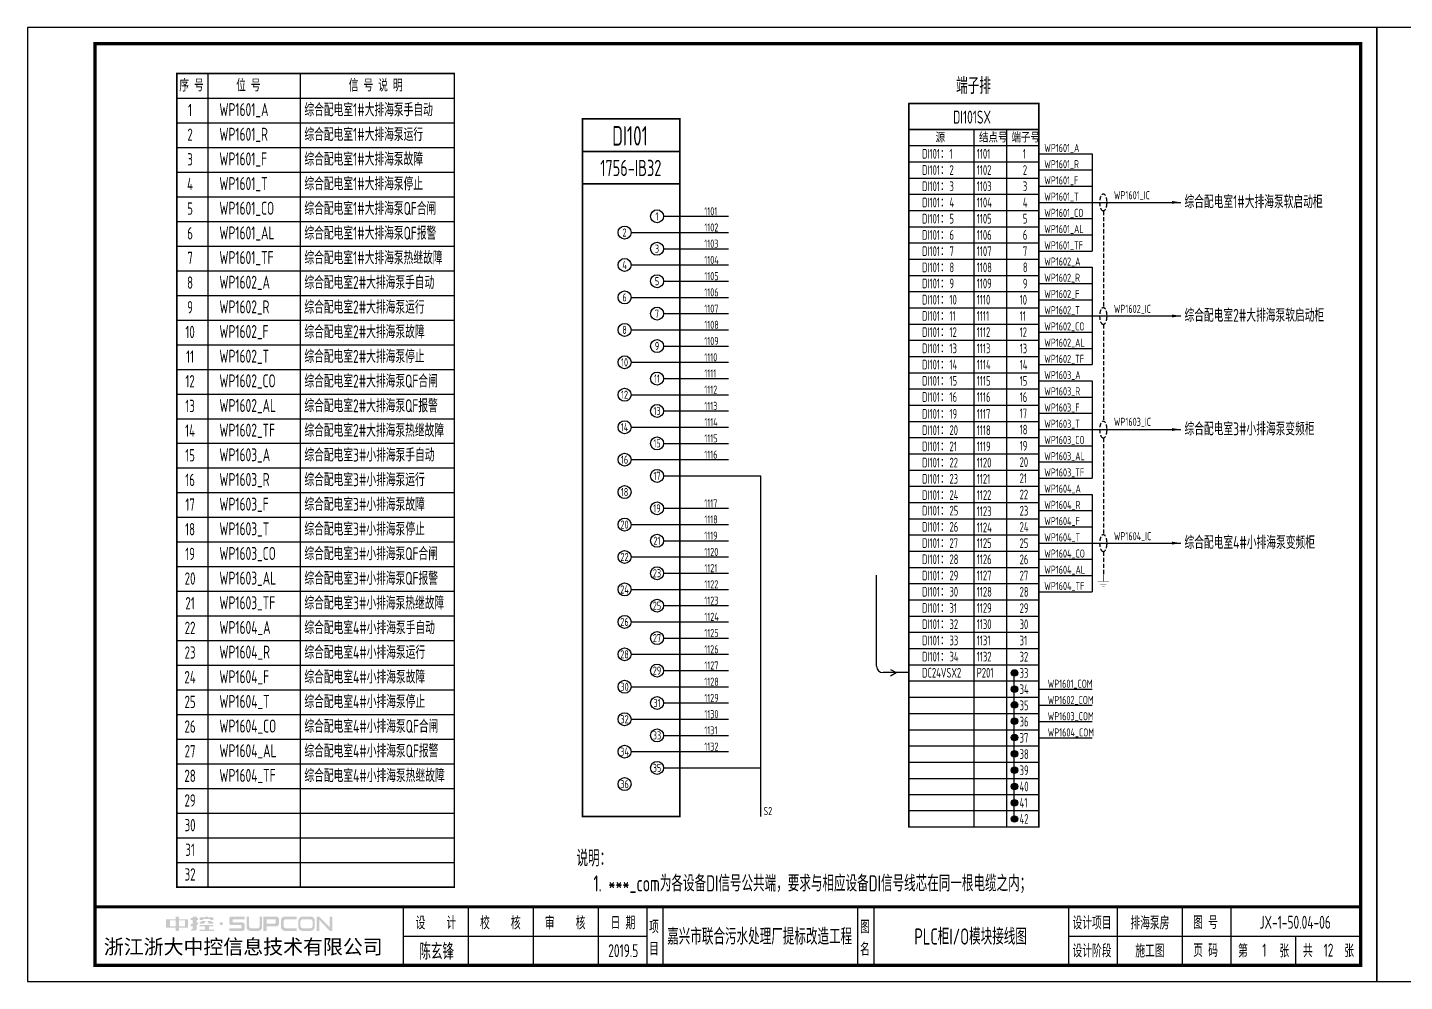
# Model space of a CAD drawing. Header units: millimetres. Extents: x 30557 to 235556, y -116603 to -73383.
# Drawn here: x 171267 to 175511, y -79651 to -76711 of the extents above; entities that cross this region are included whole.
import ezdxf
from ezdxf.enums import TextEntityAlignment as Align

# ---------------------------------------------------------------- set-up
doc = ezdxf.new("R2010")
doc.units = ezdxf.units.MM
doc.linetypes.add('DASHED2', pattern=[0.375, 0.25, -0.125])
doc.layers.add('1', color=3, linetype='Continuous')
doc.layers.add('符号层', color=3, linetype='Continuous')
doc.layers.add('_Drawing', color=7, linetype='Continuous', lineweight=25)
doc.styles.add('supcon', font='sceie.shx', dxfattribs={"width": 0.75, "height": 40, "bigfont": 'sceic.shx'})
doc.styles.add('Title', font='', dxfattribs={"height": 45})
doc.styles.get('Title').set_extended_font_data('SimHei')

# ---------------------------------------------------------------- blocks, each defined once
blk = doc.blocks.new('中控·SUPCON')
at = {"linetype": 'Continuous'}
h = blk.add_hatch(color=2, dxfattribs=at)
h.dxf.hatch_style = 1
h.paths.add_polyline_path([(34, 33), (20, 33), (20, 37), (15, 37), (15, 36), (15, 33), (0, 33), (0, 20), (13, 20), (15, 20), (15, 15), (20, 15), (20, 20), (22, 20), (34, 20)])
h.paths.add_polyline_path([(20, 30), (20, 31), (29, 31), (29, 22), (20, 22)], flags=16)
h.paths.add_polyline_path([(15, 30), (15, 22), (6, 22), (6, 31), (15, 31)], flags=16)
h.paths.add_polyline_path([(47, 32), (49, 32), (49, 35), (47, 35), (47, 37), (41, 37), (41, 35), (38, 35), (38, 32), (41, 32), (41, 25.8), (38, 25), (38, 22), (41, 22.8), (41, 18.3), (39, 17), (39, 15), (47, 16), (47, 24.5), (49, 25), (49, 28), (47, 27.5)])
h.paths.add_polyline_path([(61, 30), (55, 30), (52, 28), (52, 26), (58, 26)])
h.paths.add_polyline_path([(73, 28), (71, 28), (70, 30), (64, 30), (66, 26), (73, 26)])
h.paths.add_polyline_path([(73, 36), (64.6, 36), (64.6, 37), (60.4, 37), (60.4, 36), (52, 36), (52, 32), (56.8, 32), (56.8, 33.1), (68.2, 33.1), (68.2, 32), (73, 32)])
h.paths.add_polyline_path([(66, 22), (73, 22), (73, 24), (52, 24), (52, 22), (60, 22), (60, 17), (52, 17), (52, 15), (74, 15), (74, 17), (66, 17)])
h.paths.add_polyline_path([(82.7, 26.1, 1), (87.6, 26.1, 1)])
h.paths.add_polyline_path([(118, 28), (103.5, 28, -0.414214), (102.5, 29), (102.5, 32, -0.414214), (103.5, 33), (121, 33), (121, 37), (100.5, 37, 0.414214), (97.5, 34), (97.5, 27, 0.414214), (100.5, 24), (115, 24, -0.414214), (116, 23), (116, 20, -0.414214), (115, 19), (97.5, 19), (97.5, 15), (118, 15, 0.414214), (121, 18), (121, 25, 0.414214)])
h.paths.add_polyline_path([(128, 37), (124, 37), (124, 36), (124, 21, 0.414214), (130, 15), (142, 15, 0.414214), (148, 21), (148, 37), (144, 37), (144, 22, -0.414214), (141, 19), (131, 19, -0.414214), (128, 22)])
h.paths.add_polyline_path([(174, 26), (174, 33, 0.414214), (170, 37), (150, 37), (150, 36), (150, 15), (155, 15), (155, 22), (170, 22, 0.414214)])
h.paths.add_polyline_path([(167, 26), (155, 26), (155, 33), (167, 33, -0.414214), (169, 31), (169, 28, -0.414214)], flags=16)
h.paths.add_polyline_path([(201, 19), (185, 19, -0.414214), (181, 23), (181, 29, -0.414214), (185, 33), (201, 33), (201, 37), (183, 37, 0.414214), (177, 31), (177, 21, 0.414214), (183, 15), (201, 15)])
h.paths.add_polyline_path([(229, 21), (229, 31, 0.414214), (223, 37), (210, 37, 0.414214), (204, 31), (204, 21, 0.414214), (210, 15), (223, 15, 0.414214)])
h.paths.add_polyline_path([(207, 23), (207, 29, -0.414214), (211, 33), (222, 33, -0.414214), (226, 29), (226, 23, -0.414214), (222, 19), (211, 19, -0.414214)], flags=16)
h.paths.add_polyline_path([(236, 32.1), (252, 15), (256, 15), (256, 37), (252, 37), (252, 21), (236, 37), (232, 37), (232, 36), (232, 15), (236, 15)])
h = blk.add_hatch(color=2, dxfattribs=at)
h.dxf.hatch_style = 1
h.paths.add_polyline_path([(34, 33), (20, 33), (20, 37), (15, 37), (15, 36), (15, 33), (0, 33), (0, 20), (13, 20), (15, 20), (15, 15), (20, 15), (20, 20), (22, 20), (34, 20)])
h.paths.add_polyline_path([(20, 30), (20, 31), (29, 31), (29, 22), (20, 22)], flags=16)
h.paths.add_polyline_path([(15, 30), (15, 22), (6, 22), (6, 31), (15, 31)], flags=16)
h.paths.add_polyline_path([(47, 32), (49, 32), (49, 35), (47, 35), (47, 37), (41, 37), (41, 35), (38, 35), (38, 32), (41, 32), (41, 25.8), (38, 25), (38, 22), (41, 22.8), (41, 18.3), (39, 17), (39, 15), (47, 16), (47, 24.5), (49, 25), (49, 28), (47, 27.5)])
h.paths.add_polyline_path([(61, 30), (55, 30), (52, 28), (52, 26), (58, 26)])
h.paths.add_polyline_path([(73, 28), (71, 28), (70, 30), (64, 30), (66, 26), (73, 26)])
h.paths.add_polyline_path([(73, 36), (64.6, 36), (64.6, 37), (60.4, 37), (60.4, 36), (52, 36), (52, 32), (56.8, 32), (56.8, 33.1), (68.2, 33.1), (68.2, 32), (73, 32)])
h.paths.add_polyline_path([(66, 22), (73, 22), (73, 24), (52, 24), (52, 22), (60, 22), (60, 17), (52, 17), (52, 15), (74, 15), (74, 17), (66, 17)])
h.paths.add_polyline_path([(82.7, 26.1, 1), (87.6, 26.1, 1)])
h.paths.add_polyline_path([(118, 28), (103.5, 28, -0.414214), (102.5, 29), (102.5, 32, -0.414214), (103.5, 33), (121, 33), (121, 37), (100.5, 37, 0.414214), (97.5, 34), (97.5, 27, 0.414214), (100.5, 24), (115, 24, -0.414214), (116, 23), (116, 20, -0.414214), (115, 19), (97.5, 19), (97.5, 15), (118, 15, 0.414214), (121, 18), (121, 25, 0.414214)])
h.paths.add_polyline_path([(128, 37), (124, 37), (124, 36), (124, 21, 0.414214), (130, 15), (142, 15, 0.414214), (148, 21), (148, 37), (144, 37), (144, 22, -0.414214), (141, 19), (131, 19, -0.414214), (128, 22)])
h.paths.add_polyline_path([(174, 26), (174, 33, 0.414214), (170, 37), (150, 37), (150, 36), (150, 15), (155, 15), (155, 22), (170, 22, 0.414214)])
h.paths.add_polyline_path([(167, 26), (155, 26), (155, 33), (167, 33, -0.414214), (169, 31), (169, 28, -0.414214)], flags=16)
h.paths.add_polyline_path([(201, 19), (185, 19, -0.414214), (181, 23), (181, 29, -0.414214), (185, 33), (201, 33), (201, 37), (183, 37, 0.414214), (177, 31), (177, 21, 0.414214), (183, 15), (201, 15)])
h.paths.add_polyline_path([(229, 21), (229, 31, 0.414214), (223, 37), (210, 37, 0.414214), (204, 31), (204, 21, 0.414214), (210, 15), (223, 15, 0.414214)])
h.paths.add_polyline_path([(207, 23), (207, 29, -0.414214), (211, 33), (222, 33, -0.414214), (226, 29), (226, 23, -0.414214), (222, 19), (211, 19, -0.414214)], flags=16)
h.paths.add_polyline_path([(236, 32.1), (252, 15), (256, 15), (256, 37), (252, 37), (252, 21), (236, 37), (232, 37), (232, 36), (232, 15), (236, 15)])
h = blk.add_hatch(color=2, dxfattribs=at)
h.dxf.hatch_style = 1
h.paths.add_polyline_path([(34, 33), (20, 33), (20, 37), (15, 37), (15, 36), (15, 33), (0, 33), (0, 20), (13, 20), (15, 20), (15, 15), (20, 15), (20, 20), (22, 20), (34, 20)])
h.paths.add_polyline_path([(20, 30), (20, 31), (29, 31), (29, 22), (20, 22)], flags=16)
h.paths.add_polyline_path([(15, 30), (15, 22), (6, 22), (6, 31), (15, 31)], flags=16)
h.paths.add_polyline_path([(47, 32), (49, 32), (49, 35), (47, 35), (47, 37), (41, 37), (41, 35), (38, 35), (38, 32), (41, 32), (41, 25.8), (38, 25), (38, 22), (41, 22.8), (41, 18.3), (39, 17), (39, 15), (47, 16), (47, 24.5), (49, 25), (49, 28), (47, 27.5)])
h.paths.add_polyline_path([(61, 30), (55, 30), (52, 28), (52, 26), (58, 26)])
h.paths.add_polyline_path([(73, 28), (71, 28), (70, 30), (64, 30), (66, 26), (73, 26)])
h.paths.add_polyline_path([(73, 36), (64.6, 36), (64.6, 37), (60.4, 37), (60.4, 36), (52, 36), (52, 32), (56.8, 32), (56.8, 33.1), (68.2, 33.1), (68.2, 32), (73, 32)])
h.paths.add_polyline_path([(66, 22), (73, 22), (73, 24), (52, 24), (52, 22), (60, 22), (60, 17), (52, 17), (52, 15), (74, 15), (74, 17), (66, 17)])
h.paths.add_polyline_path([(82.7, 26.1, 1), (87.6, 26.1, 1)])
h.paths.add_polyline_path([(118, 28), (103.5, 28, -0.414214), (102.5, 29), (102.5, 32, -0.414214), (103.5, 33), (121, 33), (121, 37), (100.5, 37, 0.414214), (97.5, 34), (97.5, 27, 0.414214), (100.5, 24), (115, 24, -0.414214), (116, 23), (116, 20, -0.414214), (115, 19), (97.5, 19), (97.5, 15), (118, 15, 0.414214), (121, 18), (121, 25, 0.414214)])
h.paths.add_polyline_path([(128, 37), (124, 37), (124, 36), (124, 21, 0.414214), (130, 15), (142, 15, 0.414214), (148, 21), (148, 37), (144, 37), (144, 22, -0.414214), (141, 19), (131, 19, -0.414214), (128, 22)])
h.paths.add_polyline_path([(174, 26), (174, 33, 0.414214), (170, 37), (150, 37), (150, 36), (150, 15), (155, 15), (155, 22), (170, 22, 0.414214)])
h.paths.add_polyline_path([(167, 26), (155, 26), (155, 33), (167, 33, -0.414214), (169, 31), (169, 28, -0.414214)], flags=16)
h.paths.add_polyline_path([(201, 19), (185, 19, -0.414214), (181, 23), (181, 29, -0.414214), (185, 33), (201, 33), (201, 37), (183, 37, 0.414214), (177, 31), (177, 21, 0.414214), (183, 15), (201, 15)])
h.paths.add_polyline_path([(229, 21), (229, 31, 0.414214), (223, 37), (210, 37, 0.414214), (204, 31), (204, 21, 0.414214), (210, 15), (223, 15, 0.414214)])
h.paths.add_polyline_path([(207, 23), (207, 29, -0.414214), (211, 33), (222, 33, -0.414214), (226, 29), (226, 23, -0.414214), (222, 19), (211, 19, -0.414214)], flags=16)
h.paths.add_polyline_path([(236, 32.1), (252, 15), (256, 15), (256, 37), (252, 37), (252, 21), (236, 37), (232, 37), (232, 36), (232, 15), (236, 15)])
h = blk.add_hatch(color=2, dxfattribs=at)
h.dxf.hatch_style = 1
h.paths.add_polyline_path([(34, 33), (20, 33), (20, 37), (15, 37), (15, 36), (15, 33), (0, 33), (0, 20), (13, 20), (15, 20), (15, 15), (20, 15), (20, 20), (22, 20), (34, 20)])
h.paths.add_polyline_path([(20, 30), (20, 31), (29, 31), (29, 22), (20, 22)], flags=16)
h.paths.add_polyline_path([(15, 30), (15, 22), (6, 22), (6, 31), (15, 31)], flags=16)
h.paths.add_polyline_path([(47, 32), (49, 32), (49, 35), (47, 35), (47, 37), (41, 37), (41, 35), (38, 35), (38, 32), (41, 32), (41, 25.8), (38, 25), (38, 22), (41, 22.8), (41, 18.3), (39, 17), (39, 15), (47, 16), (47, 24.5), (49, 25), (49, 28), (47, 27.5)])
h.paths.add_polyline_path([(61, 30), (55, 30), (52, 28), (52, 26), (58, 26)])
h.paths.add_polyline_path([(73, 28), (71, 28), (70, 30), (64, 30), (66, 26), (73, 26)])
h.paths.add_polyline_path([(73, 36), (64.6, 36), (64.6, 37), (60.4, 37), (60.4, 36), (52, 36), (52, 32), (56.8, 32), (56.8, 33.1), (68.2, 33.1), (68.2, 32), (73, 32)])
h.paths.add_polyline_path([(66, 22), (73, 22), (73, 24), (52, 24), (52, 22), (60, 22), (60, 17), (52, 17), (52, 15), (74, 15), (74, 17), (66, 17)])
h.paths.add_polyline_path([(82.7, 26.1, 1), (87.6, 26.1, 1)])
h.paths.add_polyline_path([(118, 28), (103.5, 28, -0.414214), (102.5, 29), (102.5, 32, -0.414214), (103.5, 33), (121, 33), (121, 37), (100.5, 37, 0.414214), (97.5, 34), (97.5, 27, 0.414214), (100.5, 24), (115, 24, -0.414214), (116, 23), (116, 20, -0.414214), (115, 19), (97.5, 19), (97.5, 15), (118, 15, 0.414214), (121, 18), (121, 25, 0.414214)])
h.paths.add_polyline_path([(128, 37), (124, 37), (124, 36), (124, 21, 0.414214), (130, 15), (142, 15, 0.414214), (148, 21), (148, 37), (144, 37), (144, 22, -0.414214), (141, 19), (131, 19, -0.414214), (128, 22)])
h.paths.add_polyline_path([(174, 26), (174, 33, 0.414214), (170, 37), (150, 37), (150, 36), (150, 15), (155, 15), (155, 22), (170, 22, 0.414214)])
h.paths.add_polyline_path([(167, 26), (155, 26), (155, 33), (167, 33, -0.414214), (169, 31), (169, 28, -0.414214)], flags=16)
h.paths.add_polyline_path([(201, 19), (185, 19, -0.414214), (181, 23), (181, 29, -0.414214), (185, 33), (201, 33), (201, 37), (183, 37, 0.414214), (177, 31), (177, 21, 0.414214), (183, 15), (201, 15)])
h.paths.add_polyline_path([(229, 21), (229, 31, 0.414214), (223, 37), (210, 37, 0.414214), (204, 31), (204, 21, 0.414214), (210, 15), (223, 15, 0.414214)])
h.paths.add_polyline_path([(207, 23), (207, 29, -0.414214), (211, 33), (222, 33, -0.414214), (226, 29), (226, 23, -0.414214), (222, 19), (211, 19, -0.414214)], flags=16)
h.paths.add_polyline_path([(236, 32.1), (252, 15), (256, 15), (256, 37), (252, 37), (252, 21), (236, 37), (232, 37), (232, 36), (232, 15), (236, 15)])
h = blk.add_hatch(color=2, dxfattribs=at)
h.dxf.hatch_style = 1
h.paths.add_polyline_path([(34, 33), (20, 33), (20, 37), (15, 37), (15, 36), (15, 33), (0, 33), (0, 20), (13, 20), (15, 20), (15, 15), (20, 15), (20, 20), (22, 20), (34, 20)])
h.paths.add_polyline_path([(20, 30), (20, 31), (29, 31), (29, 22), (20, 22)], flags=16)
h.paths.add_polyline_path([(15, 30), (15, 22), (6, 22), (6, 31), (15, 31)], flags=16)
h.paths.add_polyline_path([(47, 32), (49, 32), (49, 35), (47, 35), (47, 37), (41, 37), (41, 35), (38, 35), (38, 32), (41, 32), (41, 25.8), (38, 25), (38, 22), (41, 22.8), (41, 18.3), (39, 17), (39, 15), (47, 16), (47, 24.5), (49, 25), (49, 28), (47, 27.5)])
h.paths.add_polyline_path([(61, 30), (55, 30), (52, 28), (52, 26), (58, 26)])
h.paths.add_polyline_path([(73, 28), (71, 28), (70, 30), (64, 30), (66, 26), (73, 26)])
h.paths.add_polyline_path([(73, 36), (64.6, 36), (64.6, 37), (60.4, 37), (60.4, 36), (52, 36), (52, 32), (56.8, 32), (56.8, 33.1), (68.2, 33.1), (68.2, 32), (73, 32)])
h.paths.add_polyline_path([(66, 22), (73, 22), (73, 24), (52, 24), (52, 22), (60, 22), (60, 17), (52, 17), (52, 15), (74, 15), (74, 17), (66, 17)])
h.paths.add_polyline_path([(82.7, 26.1, 1), (87.6, 26.1, 1)])
h.paths.add_polyline_path([(118, 28), (103.5, 28, -0.414214), (102.5, 29), (102.5, 32, -0.414214), (103.5, 33), (121, 33), (121, 37), (100.5, 37, 0.414214), (97.5, 34), (97.5, 27, 0.414214), (100.5, 24), (115, 24, -0.414214), (116, 23), (116, 20, -0.414214), (115, 19), (97.5, 19), (97.5, 15), (118, 15, 0.414214), (121, 18), (121, 25, 0.414214)])
h.paths.add_polyline_path([(128, 37), (124, 37), (124, 36), (124, 21, 0.414214), (130, 15), (142, 15, 0.414214), (148, 21), (148, 37), (144, 37), (144, 22, -0.414214), (141, 19), (131, 19, -0.414214), (128, 22)])
h.paths.add_polyline_path([(174, 26), (174, 33, 0.414214), (170, 37), (150, 37), (150, 36), (150, 15), (155, 15), (155, 22), (170, 22, 0.414214)])
h.paths.add_polyline_path([(167, 26), (155, 26), (155, 33), (167, 33, -0.414214), (169, 31), (169, 28, -0.414214)], flags=16)
h.paths.add_polyline_path([(201, 19), (185, 19, -0.414214), (181, 23), (181, 29, -0.414214), (185, 33), (201, 33), (201, 37), (183, 37, 0.414214), (177, 31), (177, 21, 0.414214), (183, 15), (201, 15)])
h.paths.add_polyline_path([(229, 21), (229, 31, 0.414214), (223, 37), (210, 37, 0.414214), (204, 31), (204, 21, 0.414214), (210, 15), (223, 15, 0.414214)])
h.paths.add_polyline_path([(207, 23), (207, 29, -0.414214), (211, 33), (222, 33, -0.414214), (226, 29), (226, 23, -0.414214), (222, 19), (211, 19, -0.414214)], flags=16)
h.paths.add_polyline_path([(236, 32.1), (252, 15), (256, 15), (256, 37), (252, 37), (252, 21), (236, 37), (232, 37), (232, 36), (232, 15), (236, 15)])
h = blk.add_hatch(color=2, dxfattribs=at)
h.dxf.hatch_style = 1
h.paths.add_polyline_path([(34, 33), (20, 33), (20, 37), (15, 37), (15, 36), (15, 33), (0, 33), (0, 20), (13, 20), (15, 20), (15, 15), (20, 15), (20, 20), (22, 20), (34, 20)])
h.paths.add_polyline_path([(20, 30), (20, 31), (29, 31), (29, 22), (20, 22)], flags=16)
h.paths.add_polyline_path([(15, 30), (15, 22), (6, 22), (6, 31), (15, 31)], flags=16)
h.paths.add_polyline_path([(47, 32), (49, 32), (49, 35), (47, 35), (47, 37), (41, 37), (41, 35), (38, 35), (38, 32), (41, 32), (41, 25.8), (38, 25), (38, 22), (41, 22.8), (41, 18.3), (39, 17), (39, 15), (47, 16), (47, 24.5), (49, 25), (49, 28), (47, 27.5)])
h.paths.add_polyline_path([(61, 30), (55, 30), (52, 28), (52, 26), (58, 26)])
h.paths.add_polyline_path([(73, 28), (71, 28), (70, 30), (64, 30), (66, 26), (73, 26)])
h.paths.add_polyline_path([(73, 36), (64.6, 36), (64.6, 37), (60.4, 37), (60.4, 36), (52, 36), (52, 32), (56.8, 32), (56.8, 33.1), (68.2, 33.1), (68.2, 32), (73, 32)])
h.paths.add_polyline_path([(66, 22), (73, 22), (73, 24), (52, 24), (52, 22), (60, 22), (60, 17), (52, 17), (52, 15), (74, 15), (74, 17), (66, 17)])
h.paths.add_polyline_path([(82.7, 26.1, 1), (87.6, 26.1, 1)])
h.paths.add_polyline_path([(118, 28), (103.5, 28, -0.414214), (102.5, 29), (102.5, 32, -0.414214), (103.5, 33), (121, 33), (121, 37), (100.5, 37, 0.414214), (97.5, 34), (97.5, 27, 0.414214), (100.5, 24), (115, 24, -0.414214), (116, 23), (116, 20, -0.414214), (115, 19), (97.5, 19), (97.5, 15), (118, 15, 0.414214), (121, 18), (121, 25, 0.414214)])
h.paths.add_polyline_path([(128, 37), (124, 37), (124, 36), (124, 21, 0.414214), (130, 15), (142, 15, 0.414214), (148, 21), (148, 37), (144, 37), (144, 22, -0.414214), (141, 19), (131, 19, -0.414214), (128, 22)])
h.paths.add_polyline_path([(174, 26), (174, 33, 0.414214), (170, 37), (150, 37), (150, 36), (150, 15), (155, 15), (155, 22), (170, 22, 0.414214)])
h.paths.add_polyline_path([(167, 26), (155, 26), (155, 33), (167, 33, -0.414214), (169, 31), (169, 28, -0.414214)], flags=16)
h.paths.add_polyline_path([(201, 19), (185, 19, -0.414214), (181, 23), (181, 29, -0.414214), (185, 33), (201, 33), (201, 37), (183, 37, 0.414214), (177, 31), (177, 21, 0.414214), (183, 15), (201, 15)])
h.paths.add_polyline_path([(229, 21), (229, 31, 0.414214), (223, 37), (210, 37, 0.414214), (204, 31), (204, 21, 0.414214), (210, 15), (223, 15, 0.414214)])
h.paths.add_polyline_path([(207, 23), (207, 29, -0.414214), (211, 33), (222, 33, -0.414214), (226, 29), (226, 23, -0.414214), (222, 19), (211, 19, -0.414214)], flags=16)
h.paths.add_polyline_path([(236, 32.1), (252, 15), (256, 15), (256, 37), (252, 37), (252, 21), (236, 37), (232, 37), (232, 36), (232, 15), (236, 15)])
blk = doc.blocks.new('supcon图框')
at = {"linetype": 'Continuous'}
for p, q in [((6145.7, 4361.7), (1987.7, 4361.7)), ((1987.7, 4361.7), (1987.7, 1421.7)), ((6145.7, 1421.7), (6145.7, 4361.7)), ((1987.7, 1421.7), (6145.7, 1421.7))]:
    blk.add_line(p, q, dxfattribs=at)
for p, q in [((3145.7, 1651.7), (3145.7, 1471.7)), ((3345.7, 1651.7), (3345.7, 1471.7)), ((3545.7, 1651.7), (3545.7, 1471.7)), ((3745.7, 1651.7), (3745.7, 1471.7)), ((3895.7, 1651.7), (3895.7, 1471.7)), ((3945.7, 1651.7), (3945.7, 1471.7)), ((4545.7, 1651.7), (4545.7, 1471.7)), ((4595.7, 1651.7), (4595.7, 1471.7)), ((5195.7, 1651.7), (5195.7, 1471.7)), ((5345.7, 1651.7), (5345.7, 1471.7)), ((5545.7, 1651.7), (5545.7, 1471.7)), ((5695.7, 1651.7), (5695.7, 1471.7)), ((3145.7, 1561.7), (3895.7, 1561.7)), ((5195.7, 1561.7), (6095.7, 1561.7)), ((5895.7, 1561.7), (5895.7, 1471.7))]:
    blk.add_line(p, q)
at = {"linetype": 'Continuous', "const_width": 10}
blk.add_lwpolyline([(2195.7, 4311.7), (6095.7, 4311.7), (6095.7, 1471.7), (2195.7, 1471.7)], close=True, dxfattribs=at)
blk.add_lwpolyline([(2195.7, 1651.7), (6095.7, 1651.7)], dxfattribs=at)
at = {"linetype": 'Continuous', "xscale": 2, "yscale": 2, "zscale": 2}
blk.add_blockref('中控·SUPCON', (2414.6, 1547.7), dxfattribs=at)
at = {"style": 'supcon', "width": 0.75}
for s, p in [('设    计', (3246.2, 1604.2)), ('校    核', (3444.8, 1604.2)), ('审    核', (3644.5, 1604.2)), ('日 期', (3822.5, 1604.2)), ('设计项目', (5268, 1604.2)), ('图 号', (5618, 1604.2)), ('项', (3918.2, 1590.7)), ('图', (4568.2, 1590.7)), ('目', (3918.2, 1522.9)), ('名', (4568.2, 1522.9)), ('设计阶段', (5268, 1518.1)), ('施工图', (5446.5, 1518.1)), ('页 码', (5618, 1518.1)), ('第      张', (5797, 1518.1)), ('共      张', (5997, 1518.1))]:
    blk.add_text(s, height=40, dxfattribs=at).set_placement(p, align=Align.MIDDLE)
at = {"style": 'Title'}
blk.add_text('浙江浙大中控信息技术有限公司', height=45, dxfattribs=at).set_placement((2222.8, 1506.2))
blk = doc.blocks.new('DI端子_42')
at = {"lineweight": -3}
h = blk.add_hatch(color=256, dxfattribs=at)
h.dxf.hatch_style = 1
h.paths.add_polyline_path([(10680.5, 453.6, 1), (10660.5, 453.6, 1)])
h = blk.add_hatch(color=256, dxfattribs=at)
h.dxf.hatch_style = 1
h.paths.add_polyline_path([(10680.5, 403.6, 1), (10660.5, 403.6, 1)])
h = blk.add_hatch(color=256, dxfattribs=at)
h.dxf.hatch_style = 1
h.paths.add_polyline_path([(10680.5, 354.9, 1), (10660.5, 354.9, 1)])
h = blk.add_hatch(color=256, dxfattribs=at)
h.dxf.hatch_style = 1
h.paths.add_polyline_path([(10680.5, 304.9, 1), (10660.5, 304.9, 1)])
h = blk.add_hatch(color=256, dxfattribs=at)
h.dxf.hatch_style = 1
h.paths.add_polyline_path([(10680.5, 254.2, 1), (10660.5, 254.2, 1)])
h = blk.add_hatch(color=256, dxfattribs=at)
h.dxf.hatch_style = 1
h.paths.add_polyline_path([(10680.5, 204.2, 1), (10660.5, 204.2, 1)])
h = blk.add_hatch(color=256, dxfattribs=at)
h.dxf.hatch_style = 1
h.paths.add_polyline_path([(10680.5, 153.8, 1), (10660.5, 153.8, 1)])
h = blk.add_hatch(color=256, dxfattribs=at)
h.dxf.hatch_style = 1
h.paths.add_polyline_path([(10680.5, 103.8, 1), (10660.5, 103.8, 1)])
h = blk.add_hatch(color=256, dxfattribs=at)
h.dxf.hatch_style = 1
h.paths.add_polyline_path([(10680.5, 53.5, 1), (10660.5, 53.5, 1)])
h = blk.add_hatch(color=256, dxfattribs=at)
h.dxf.hatch_style = 1
h.paths.add_polyline_path([(10680.5, 3.5, 1), (10660.5, 3.5, 1)])
for p, q in [((10345.5, 2208.8), (10345.5, 78.8)), ((10745.5, 2208.8), (10345.5, 2208.8)), ((10745.5, 78.8), (10745.5, 2208.8)), ((10545.5, 2128.8), (10545.5, 78.8)), ((10645.5, 2128.8), (10645.5, 78.8)), ((10345.5, 2078.8), (10745.5, 2078.8)), ((10345.5, 2028.8), (10745.5, 2028.8)), ((10345.5, 1978.8), (10745.5, 1978.8)), ((10345.5, 1928.8), (10745.5, 1928.8)), ((10345.5, 1878.8), (10745.5, 1878.8)), ((10345.5, 1828.8), (10745.5, 1828.8)), ((10345.5, 1778.8), (10745.5, 1778.8)), ((10345.5, 1728.8), (10745.5, 1728.8)), ((10345.5, 1678.8), (10745.5, 1678.8)), ((10345.5, 1628.8), (10745.5, 1628.8)), ((10345.5, 1578.8), (10745.5, 1578.8)), ((10345.5, 1528.8), (10745.5, 1528.8)), ((10345.5, 1478.8), (10745.5, 1478.8)), ((10345.5, 1428.8), (10745.5, 1428.8)), ((10345.5, 1378.8), (10745.5, 1378.8)), ((10345.5, 1328.8), (10745.5, 1328.8)), ((10345.5, 1278.8), (10745.5, 1278.8)), ((10345.5, 1228.8), (10745.5, 1228.8)), ((10345.5, 1178.8), (10745.5, 1178.8)), ((10345.5, 1128.8), (10745.5, 1128.8)), ((10345.5, 1078.8), (10745.5, 1078.8)), ((10345.5, 1028.8), (10745.5, 1028.8)), ((10345.5, 978.8), (10745.5, 978.8)), ((10345.5, 928.8), (10745.5, 928.8)), ((10345.5, 878.8), (10745.5, 878.8)), ((10345.5, 828.8), (10745.5, 828.8)), ((10345.5, 778.8), (10745.5, 778.8)), ((10345.5, 728.8), (10745.5, 728.8)), ((10345.5, 678.8), (10745.5, 678.8)), ((10345.5, 628.8), (10745.5, 628.8)), ((10345.5, 578.8), (10745.5, 578.8)), ((10345.5, 528.8), (10745.5, 528.8)), ((10345.5, 478.8), (10745.5, 478.8)), ((10345.5, 428.8), (10745.5, 428.8)), ((10345.5, 378.8), (10745.5, 378.8)), ((10345.5, 328.8), (10745.5, 328.8)), ((10345.5, 278.8), (10745.5, 278.8)), ((10345.5, 228.8), (10745.5, 228.8)), ((10345.5, 178.8), (10745.5, 178.8)), ((10345.5, 128.8), (10745.5, 128.8))]:
    blk.add_line(p, q, dxfattribs=at)
for p, q in [((10345.5, 2208.8), (10745.5, 2208.8)), ((10345.5, -21.2), (10345.5, 2208.8)), ((10745.5, 2208.8), (10745.5, -21.2)), ((10670, 2.9), (10670, 454.3)), ((10345.5, 78.8), (10745.5, 78.8)), ((10345.5, 28.8), (10345.5, 78.8)), ((10545.5, 78.8), (10545.5, -21.2)), ((10645.5, 78.8), (10645.5, -21.2)), ((10745.5, 78.8), (10745.5, 28.8)), ((10745.5, 28.8), (10345.5, 28.8)), ((10345.5, -21.2), (10345.5, 28.8)), ((10745.5, 28.8), (10745.5, -21.2)), ((10745.5, -21.2), (10345.5, -21.2)), ((10745.5, -21.2), (10345.5, -21.2))]:
    blk.add_line(p, q)
at = {"const_width": 5}
blk.add_lwpolyline([(10345.5, 2208.8), (10745.5, 2208.8), (10745.5, -21.2), (10345.5, -21.2), (10345.5, 2208.8)], dxfattribs=at)
at = {"lineweight": -3, "const_width": 5}
blk.add_lwpolyline([(10345.5, 2128.8), (10745.5, 2128.8)], dxfattribs=at)
at = {"lineweight": -3}
for centre in [(10670.5, 453.6), (10670.5, 403.6), (10670.5, 354.9), (10670.5, 304.9), (10670.5, 254.2), (10670.5, 204.2), (10670.5, 153.8), (10670.5, 103.8), (10670.5, 53.5), (10670.5, 3.5)]:
    blk.add_circle(centre, 10, dxfattribs=at)
at = {"color": 7, "style": 'supcon', "width": 0.75}
for s, p in [('结点号', (10561.2, 2088.6)), ('源', (10427.3, 2088.6)), ('端子号', (10661.2, 2088.6)), ('1', (10696.4, 2038.6)), ('2', (10696.4, 1988.6)), ('3', (10696.4, 1938.6)), ('4', (10696.4, 1888.6)), ('5', (10696.4, 1838.6)), ('6', (10696.4, 1788.6)), ('7', (10696.4, 1738.6)), ('8', (10696.4, 1688.6)), ('9', (10696.4, 1638.6)), ('10', (10686.4, 1588.6)), ('11', (10686.4, 1538.6)), ('12', (10686.4, 1488.6)), ('13', (10686.4, 1438.6)), ('14', (10686.4, 1388.6)), ('15', (10686.4, 1338.6)), ('16', (10686.4, 1288.6)), ('17', (10686.4, 1238.6)), ('18', (10686.4, 1188.6)), ('19', (10686.4, 1138.6)), ('20', (10686.4, 1088.6)), ('21', (10686.4, 1038.6)), ('22', (10686.4, 988.6)), ('23', (10686.4, 938.6)), ('24', (10686.4, 888.6)), ('25', (10686.4, 838.6)), ('26', (10686.4, 788.6)), ('27', (10686.4, 738.6)), ('28', (10686.4, 688.6)), ('29', (10686.4, 638.6)), ('30', (10686.4, 588.6)), ('31', (10686.4, 538.6)), ('32', (10686.4, 488.6)), ('33', (10686.4, 438.6)), ('34', (10686.4, 388.6)), ('35', (10686.4, 338.6)), ('36', (10686.4, 288.6)), ('37', (10686.4, 238.6)), ('38', (10686.4, 188.6)), ('39', (10686.4, 138.6)), ('40', (10686.4, 88.6)), ('41', (10686.4, 38.6)), ('42', (10686.4, -11.2))]:
    blk.add_text(s, height=30, dxfattribs=at).set_placement(p)
blk = doc.blocks.new('1756-IB32')
at = {"linetype": 'Continuous'}
for p, q in [((13409.3, 32239.5), (13609.3, 32239.5)), ((13309.3, 32189.5), (13609.3, 32189.5)), ((13409.3, 32139.5), (13609.3, 32139.5)), ((13309.3, 32089.5), (13609.3, 32089.5)), ((13409.3, 32039.5), (13609.3, 32039.5)), ((13309.3, 31989.5), (13609.3, 31989.5)), ((13409.3, 31939.5), (13609.3, 31939.5)), ((13309.3, 31889.5), (13609.3, 31889.5)), ((13409.3, 31839.5), (13609.3, 31839.5)), ((13309.3, 31789.5), (13609.3, 31789.5)), ((13409.3, 31739.5), (13609.3, 31739.5)), ((13309.3, 31689.5), (13609.3, 31689.5)), ((13409.3, 31639.5), (13609.3, 31639.5)), ((13309.3, 31589.5), (13609.3, 31589.5)), ((13409.3, 31539.5), (13609.3, 31539.5)), ((13309.3, 31489.5), (13609.3, 31489.5)), ((13409.3, 31339.5), (13609.3, 31339.5)), ((13309.3, 31289.5), (13609.3, 31289.5)), ((13409.3, 31239.5), (13609.3, 31239.5)), ((13309.3, 31189.5), (13609.3, 31189.5)), ((13409.3, 31139.5), (13609.3, 31139.5)), ((13309.3, 31089.5), (13609.3, 31089.5)), ((13409.3, 31039.5), (13609.3, 31039.5)), ((13309.3, 30989.5), (13609.3, 30989.5)), ((13409.3, 30939.5), (13609.3, 30939.5)), ((13309.3, 30889.5), (13609.3, 30889.5)), ((13409.3, 30839.5), (13609.3, 30839.5)), ((13309.3, 30789.5), (13609.3, 30789.5)), ((13409.3, 30739.5), (13609.3, 30739.5)), ((13309.3, 30689.5), (13609.3, 30689.5)), ((13409.3, 30639.5), (13609.3, 30639.5)), ((13309.3, 30589.5), (13609.3, 30589.5))]:
    blk.add_line(p, q, dxfattribs=at)
at = {"color": 5, "linetype": 'Continuous'}
for p, q in [((13409.3, 31439.5), (13709.3, 31439.5)), ((13709.3, 30389.5), (13709.3, 31439.5)), ((13409.3, 30539.5), (13709.3, 30539.5))]:
    blk.add_line(p, q, dxfattribs=at)
at = {"linetype": 'Continuous', "const_width": 5}
blk.add_lwpolyline([(13159.3, 32539.5), (13459.3, 32539.5), (13459.3, 30389.5), (13159.3, 30389.5)], close=True, dxfattribs=at)
for points in [[(13159.3, 32439.5), (13459.3, 32439.5)], [(13159.3, 32339.5), (13459.3, 32339.5)]]:
    blk.add_lwpolyline(points, dxfattribs=at)
at = {"lineweight": -3}
for centre in [(13389.3, 32239.5), (13289.3, 32189.5), (13389.3, 32139.5), (13289.3, 32089.5), (13389.3, 32039.5), (13289.3, 31989.5), (13389.3, 31939.5), (13289.3, 31889.5), (13389.3, 31839.5), (13289.3, 31789.5), (13389.3, 31739.5), (13289.3, 31689.5), (13389.3, 31639.5), (13289.3, 31589.5), (13389.3, 31539.5), (13289.3, 31489.5), (13389.3, 31439.5), (13289.3, 31389.5), (13389.3, 31339.5), (13289.3, 31289.5), (13389.3, 31239.5), (13289.3, 31189.5), (13389.3, 31139.5), (13289.3, 31089.5), (13389.3, 31039.5), (13289.3, 30989.5), (13389.3, 30939.5), (13289.3, 30889.5), (13389.3, 30839.5), (13289.3, 30789.5), (13389.3, 30739.5), (13289.3, 30689.5), (13389.3, 30639.5), (13289.3, 30589.5), (13389.3, 30539.5), (13289.3, 30489.5)]:
    blk.add_circle(centre, 20, dxfattribs=at)
at = {"color": 7, "style": 'supcon', "width": 0.75}
blk.add_text('1756-IB32', height=50, dxfattribs=at).set_placement((13308.4, 32388.6), align=Align.MIDDLE)
at = {"style": 'supcon', "width": 0.75}
for s, p in [('1', (13389.1, 32239.5)), ('2', (13289.1, 32189.5)), ('3', (13389.1, 32139.5)), ('4', (13289.1, 32089.5)), ('5', (13389.1, 32039.5)), ('6', (13289.1, 31989.5)), ('7', (13389.1, 31939.5)), ('8', (13289.1, 31889.5)), ('9', (13389.1, 31839.5)), ('10', (13289.1, 31789.5)), ('11', (13389.1, 31739.5)), ('12', (13289.1, 31689.5)), ('13', (13389.1, 31639.5)), ('14', (13289.1, 31589.5)), ('15', (13389.1, 31539.5)), ('16', (13289.1, 31489.5)), ('17', (13389.1, 31439.5)), ('18', (13289.1, 31389.5)), ('19', (13389.1, 31339.5)), ('20', (13289.1, 31289.5)), ('21', (13389.1, 31239.5)), ('22', (13289.1, 31189.5)), ('23', (13389.1, 31139.5)), ('24', (13289.1, 31089.5)), ('25', (13389.1, 31039.5)), ('26', (13289.1, 30989.5)), ('27', (13389.1, 30939.5)), ('28', (13289.1, 30889.5)), ('29', (13389.1, 30839.5)), ('30', (13289.1, 30789.5)), ('31', (13389.1, 30739.5)), ('32', (13289.1, 30689.5)), ('33', (13389.1, 30639.5)), ('34', (13289.1, 30589.5)), ('35', (13389.1, 30539.5)), ('36', (13289.1, 30489.5))]:
    blk.add_text(s, height=25, dxfattribs=at).set_placement(p, align=Align.MIDDLE)

msp = doc.modelspace()

# ---------------------------------------------------------------- linework, layer by layer
at = {"lineweight": -3}
for p, q in [((171822.6, -76852.3), (171822.6, -77612.3)), ((172107.6, -76852.3), (172107.6, -77612.3)), ((171727.6, -76928.3), (172582.6, -76928.3)), ((171727.6, -77004.3), (172582.6, -77004.3)), ((171727.6, -77080.3), (172582.6, -77080.3)), ((171727.6, -77156.3), (172582.6, -77156.3)), ((171727.6, -77232.3), (172582.6, -77232.3)), ((171727.6, -77308.3), (172582.6, -77308.3)), ((171727.6, -77384.3), (172582.6, -77384.3)), ((171727.6, -77460.3), (172582.6, -77460.3)), ((171727.6, -77536.3), (172582.6, -77536.3)), ((171727.6, -77612.3), (172582.6, -77612.3)), ((171822.6, -77612.3), (171822.6, -79360.3)), ((172107.6, -77612.3), (172107.6, -79360.3)), ((171727.6, -77688.3), (172582.6, -77688.3)), ((171727.6, -77764.3), (172582.6, -77764.3)), ((171727.6, -77840.3), (172582.6, -77840.3)), ((171727.6, -77916.3), (172582.6, -77916.3)), ((171727.6, -77992.3), (172582.6, -77992.3)), ((171727.6, -78068.3), (172582.6, -78068.3)), ((171727.6, -78144.3), (172582.6, -78144.3)), ((171727.6, -78220.3), (172582.6, -78220.3)), ((171727.6, -78296.3), (172582.6, -78296.3)), ((171727.6, -78372.3), (172582.6, -78372.3)), ((171727.6, -78448.3), (172582.6, -78448.3)), ((171727.6, -78524.3), (172582.6, -78524.3)), ((171727.6, -78600.3), (172582.6, -78600.3)), ((171727.6, -78676.3), (172582.6, -78676.3)), ((171727.6, -78752.3), (172582.6, -78752.3)), ((171727.6, -78828.3), (172582.6, -78828.3)), ((171727.6, -78904.3), (172582.6, -78904.3)), ((171727.6, -78980.3), (172582.6, -78980.3)), ((171727.6, -79056.3), (172582.6, -79056.3)), ((171727.6, -79132.3), (172582.6, -79132.3)), ((171727.6, -79208.3), (172582.6, -79208.3)), ((171727.6, -79284.3), (172582.6, -79284.3)), ((171727.6, -79360.3), (172582.6, -79360.3))]:
    msp.add_line(p, q, dxfattribs=at)
for p, q in [((174383.7, -77099.8), (174547.9, -77099.8)), ((174547.9, -77099.8), (174547.9, -77399.8)), ((174383.7, -77149.8), (174547.9, -77149.8)), ((174383.7, -77199.8), (174547.9, -77199.8)), ((174383.7, -77249.8), (174547.9, -77249.8)), ((174547.9, -77249.8), (174821.5, -77249.8)), ((174383.7, -77299.8), (174547.9, -77299.8)), ((174383.7, -77349.8), (174547.9, -77349.8)), ((174383.7, -77399.8), (174547.9, -77399.8)), ((174383.7, -77449.8), (174547.9, -77449.8)), ((174547.9, -77449.8), (174547.9, -77749.8)), ((174383.7, -77499.8), (174547.9, -77499.8)), ((174383.7, -77549.8), (174547.9, -77549.8)), ((174383.7, -77599.8), (174547.9, -77599.8)), ((174547.9, -77599.8), (174821.5, -77599.8)), ((174383.7, -77649.8), (174547.9, -77649.8)), ((174383.7, -77699.8), (174547.9, -77699.8)), ((174383.7, -77749.8), (174547.9, -77749.8)), ((174383.7, -77799.8), (174547.9, -77799.8)), ((174547.9, -77799.8), (174547.9, -78099.8)), ((174383.7, -77849.8), (174547.9, -77849.8)), ((174383.7, -77899.8), (174547.9, -77899.8)), ((174383.7, -77949.8), (174547.9, -77949.8)), ((174547.9, -77949.8), (174821.5, -77949.8)), ((174383.7, -77999.8), (174547.9, -77999.8)), ((174383.7, -78049.8), (174547.9, -78049.8)), ((174383.7, -78099.8), (174547.9, -78099.8)), ((174383.7, -78149.8), (174547.9, -78149.8)), ((174547.9, -78149.8), (174547.9, -78449.8)), ((174383.7, -78199.8), (174547.9, -78199.8)), ((174383.7, -78249.8), (174547.9, -78249.8)), ((174383.7, -78299.8), (174547.9, -78299.8)), ((174547.9, -78299.8), (174821.5, -78299.8)), ((174383.7, -78349.8), (174547.9, -78349.8)), ((174383.7, -78399.8), (174547.9, -78399.8)), ((174383.7, -78449.8), (174547.9, -78449.8)), ((174383.7, -78749.8), (174547.9, -78749.8)), ((174383.7, -78799.8), (174547.9, -78799.8)), ((174383.7, -78849.8), (174547.9, -78849.8)), ((174383.7, -78899.8), (174547.9, -78899.8))]:
    msp.add_line(p, q)
at = {"color": 0, "linetype": 'DASHED2', "ltscale": 50}
for p, q in [((174582.6, -77276.4), (174582.6, -77573.5)), ((174582.6, -77626.4), (174582.6, -77923.5)), ((174582.6, -77976.4), (174582.6, -78273.5)), ((174582.6, -78326.4), (174582.6, -78396.9))]:
    msp.add_line(p, q, dxfattribs=at)
at = {"color": 37, "linetype": 'Continuous'}
for p, q in [((173883.7, -78679.1), (173883.7, -78399.1)), ((173983.7, -78699.1), (173903.7, -78699.1)), ((173926.4, -78689.1), (173943.7, -78699.1)), ((173926.4, -78709.1), (173943.7, -78699.1))]:
    msp.add_line(p, q, dxfattribs=at)
at = {"lineweight": -3, "const_width": 4.75}
msp.add_lwpolyline([(171727.6, -76852.3), (171727.6, -79360.3), (172582.6, -79360.3), (172582.6, -76852.3)], close=True, dxfattribs=at)
for points in [[(174821.5, -77249.8, 0, 9, 0), (174793.8, -77249.8, 9, 9, 0)], [(174821.5, -77599.8, 0, 9, 0), (174793.8, -77599.8, 9, 9, 0)], [(174821.5, -77949.8, 0, 9, 0), (174793.8, -77949.8, 9, 9, 0)], [(174821.5, -78299.8, 0, 9, 0), (174793.8, -78299.8, 9, 9, 0)]]:
    msp.add_lwpolyline(points, format="xyseb")
at = {"color": 37, "linetype": 'Continuous'}
msp.add_arc((173903.7, -78679.1), 20, 180, 270, dxfattribs=at)
at = {"color": 0, "linetype": 'DASHED2', "ltscale": 50}
for centre in [(174582.6, -77249.9), (174582.6, -77599.9), (174582.6, -77949.9), (174582.6, -78299.9)]:
    msp.add_ellipse(centre, major_axis=(0, -26.4), ratio=0.394838, dxfattribs=at)
at = {"layer": '1', "color": 0, "const_width": 1.62}
for points in [[(174582.6, -78396.9), (174582.6, -78418)], [(174565.6, -78418), (174599.6, -78418)], [(174573.6, -78427.5), (174592.1, -78427.5)], [(174579.3, -78434.5), (174586.4, -78434.5)]]:
    msp.add_lwpolyline(points, dxfattribs=at)

# ---------------------------------------------------------------- block references
for name, p in [('supcon图框', (169279.6, -81072.6)), ('supcon图框', (173437.6, -81072.6)), ('DI端子_42', (163638.2, -79153.6))]:
    msp.add_blockref(name, p)
at = {"color": 1}
msp.add_blockref('1756-IB32', (159818, -109532.1), dxfattribs=at)

# ---------------------------------------------------------------- texts
at = {"style": 'supcon', "width": 0.75}
for s, p in [('序 号', (171772.7, -76908)), ('位 号', (171947.8, -76908)), ('信 号 说 明', (172340.1, -76908)), ('1', (171768.2, -76984)), ('2', (171768.2, -77060)), ('3', (171768.2, -77136)), ('4', (171768.2, -77212)), ('5', (171768.2, -77288)), ('6', (171768.2, -77364)), ('7', (171768.2, -77440)), ('8', (171768.2, -77516)), ('9', (171768.2, -77592)), ('10', (171768.2, -77668)), ('11', (171768.2, -77744)), ('12', (171768.2, -77820)), ('13', (171768.2, -77896)), ('14', (171768.2, -77972)), ('15', (171768.2, -78048)), ('16', (171768.2, -78124)), ('17', (171768.2, -78200)), ('18', (171768.2, -78276)), ('19', (171768.2, -78352)), ('20', (171768.2, -78428)), ('21', (171768.2, -78504)), ('22', (171768.2, -78580)), ('23', (171768.2, -78656)), ('24', (171768.2, -78732)), ('25', (171768.2, -78808)), ('26', (171768.2, -78884)), ('27', (171768.2, -78960)), ('28', (171768.2, -79036)), ('29', (171768.2, -79112)), ('30', (171768.2, -79188)), ('31', (171768.2, -79264)), ('32', (171768.2, -79340))]:
    msp.add_text(s, height=38, dxfattribs=at).set_placement(p, align=Align.CENTER)
at = {"linetype": 'Continuous', "style": 'supcon', "width": 0.75}
for s, height, p in [('WP1601_A', 40, (171858.3, -76983.7)), ('综合配电室1#大排海泵手自动', 40, (172120.5, -76984.5)), ('WP1601_R', 40, (171858.3, -77059.7)), ('综合配电室1#大排海泵运行', 40, (172120.5, -77060.5)), ('WP1601_F', 40, (171858.3, -77135.7)), ('综合配电室1#大排海泵故障', 40, (172120.5, -77136.5)), ('WP1601_A', 25, (174400.6, -77094.5)), ('WP1601_R', 25, (174400.6, -77144.5)), ('WP1601_T', 40, (171858.3, -77211.7)), ('综合配电室1#大排海泵停止', 40, (172120.5, -77212.5)), ('WP1601_F', 25, (174400.6, -77194.5)), ('WP1601_T', 25, (174400.6, -77244.5)), ('WP1601_IC', 25, (174615.2, -77240.1)), ('综合配电室1#大排海泵软启动柜', 40, (174832.7, -77267.8)), ('WP1601_CO', 40, (171858.3, -77287.7)), ('综合配电室1#大排海泵QF合闸', 40, (172120.5, -77288.5)), ('WP1601_CO', 25, (174400.6, -77294.5)), ('WP1601_AL', 40, (171858.3, -77363.7)), ('综合配电室1#大排海泵QF报警', 40, (172120.5, -77364.5)), ('WP1601_AL', 25, (174400.6, -77344.5)), ('综合配电室1#大排海泵热继故障', 40, (172120.5, -77440.5)), ('WP1601_TF', 25, (174400.6, -77394.5)), ('WP1601_TF', 40, (171858.3, -77439.7)), ('WP1602_A', 25, (174400.6, -77444.5)), ('WP1602_A', 40, (171858.3, -77515.7)), ('综合配电室2#大排海泵手自动', 40, (172120.5, -77516.5)), ('WP1602_R', 25, (174400.6, -77494.5)), ('WP1602_F', 25, (174400.6, -77544.5)), ('WP1602_R', 40, (171858.3, -77591.7)), ('综合配电室2#大排海泵运行', 40, (172120.5, -77592.5)), ('WP1602_IC', 25, (174615.2, -77590.4)), ('WP1602_T', 25, (174400.6, -77594.5)), ('综合配电室2#大排海泵软启动柜', 40, (174832.7, -77617.8)), ('WP1602_F', 40, (171858.3, -77667.7)), ('综合配电室2#大排海泵故障', 40, (172120.5, -77668.5)), ('WP1602_CO', 25, (174400.6, -77644.5)), ('WP1602_AL', 25, (174400.6, -77694.5)), ('WP1602_T', 40, (171858.3, -77743.7)), ('综合配电室2#大排海泵停止', 40, (172120.5, -77744.5)), ('WP1602_TF', 25, (174400.6, -77744.5)), ('WP1602_CO', 40, (171858.3, -77819.7)), ('综合配电室2#大排海泵QF合闸', 40, (172120.5, -77820.5)), ('WP1603_A', 25, (174400.6, -77794.5)), ('WP1603_R', 25, (174400.6, -77844.5)), ('WP1602_AL', 40, (171858.3, -77895.7)), ('综合配电室2#大排海泵QF报警', 40, (172120.5, -77896.5)), ('WP1603_F', 25, (174400.6, -77894.5)), ('WP1602_TF', 40, (171858.3, -77971.7)), ('综合配电室2#大排海泵热继故障', 40, (172120.5, -77972.5)), ('WP1603_T', 25, (174400.6, -77944.5)), ('WP1603_IC', 25, (174615.2, -77938.5)), ('综合配电室3#小排海泵变频柜', 40, (174832.7, -77967.8)), ('WP1603_CO', 25, (174400.6, -77994.5)), ('WP1603_A', 40, (171858.3, -78047.7)), ('综合配电室3#小排海泵手自动', 40, (172120.5, -78048.5)), ('WP1603_AL', 25, (174400.6, -78044.5)), ('WP1603_TF', 25, (174400.6, -78094.5)), ('WP1603_R', 40, (171858.3, -78123.7)), ('综合配电室3#小排海泵运行', 40, (172120.5, -78124.5)), ('WP1603_F', 40, (171858.3, -78199.7)), ('综合配电室3#小排海泵故障', 40, (172120.5, -78200.5)), ('WP1604_A', 25, (174400.6, -78144.5)), ('WP1604_R', 25, (174400.6, -78194.5)), ('WP1603_T', 40, (171858.3, -78275.7)), ('综合配电室3#小排海泵停止', 40, (172120.5, -78276.5)), ('WP1604_F', 25, (174400.6, -78244.5)), ('WP1604_T', 25, (174400.6, -78294.5)), ('WP1604_IC', 25, (174615.2, -78291)), ('综合配电室4#小排海泵变频柜', 40, (174832.7, -78317.8)), ('WP1603_CO', 40, (171858.3, -78351.7)), ('综合配电室3#小排海泵QF合闸', 40, (172120.5, -78352.5)), ('WP1604_CO', 25, (174400.6, -78344.5)), ('WP1604_AL', 25, (174400.6, -78394.5)), ('WP1603_AL', 40, (171858.3, -78427.7)), ('综合配电室3#小排海泵QF报警', 40, (172120.5, -78428.5)), ('WP1604_TF', 25, (174400.6, -78444.5)), ('WP1603_TF', 40, (171858.3, -78503.7)), ('综合配电室3#小排海泵热继故障', 40, (172120.5, -78504.5)), ('WP1604_A', 40, (171858.3, -78579.7)), ('综合配电室4#小排海泵手自动', 40, (172120.5, -78580.5)), ('WP1604_R', 40, (171858.3, -78655.7)), ('综合配电室4#小排海泵运行', 40, (172120.5, -78656.5)), ('WP1604_F', 40, (171858.3, -78731.7)), ('综合配电室4#小排海泵故障', 40, (172120.5, -78732.5)), ('WP1604_T', 40, (171858.3, -78807.7)), ('综合配电室4#小排海泵停止', 40, (172120.5, -78808.5)), ('综合配电室4#小排海泵QF合闸', 40, (172120.5, -78884.5)), ('WP1604_CO', 40, (171858.3, -78883.7)), ('WP1604_AL', 40, (171858.3, -78959.7)), ('综合配电室4#小排海泵QF报警', 40, (172120.5, -78960.5)), ('WP1604_TF', 40, (171858.3, -79035.7)), ('综合配电室4#小排海泵热继故障', 40, (172120.5, -79036.5))]:
    msp.add_text(s, height=height, dxfattribs=at).set_placement(p)
at = {"color": 3, "style": 'supcon', "width": 0.75}
for s, height, p in [('DI101', 60, (173124, -77044.6)), ('排海泵房', 40, (174726, -79468.3)), ('陈玄锋', 50, (172528.1, -79555.9)), ('2019.5', 40, (173103.1, -79555.9)), ('1', 40, (175078.6, -79554.5)), ('12', 40, (175276.6, -79554.5))]:
    msp.add_text(s, height=height, dxfattribs=at).set_placement(p, align=Align.MIDDLE)
for s, p in [('DI101：1', (174024.1, -77115)), ('DI101：2', (174024.1, -77165)), ('DI101：3', (174024.1, -77215)), ('DI101：4', (174024.1, -77265)), ('DI101：5', (174024.1, -77315)), ('DI101：6', (174024.1, -77365)), ('DI101：7', (174024.1, -77415)), ('DI101：8', (174024.1, -77465)), ('DI101：9', (174024.1, -77514.6)), ('DI101：10', (174024.1, -77564.6)), ('DI101：11', (174024.1, -77614.6)), ('DI101：12', (174024.1, -77664.6)), ('DI101：13', (174024.1, -77714.6)), ('DI101：14', (174024.1, -77764.6)), ('DI101：15', (174024.1, -77814.6)), ('DI101：16', (174024.1, -77864.6)), ('DI101：19', (174024.1, -77916.7)), ('DI101：20', (174024.1, -77966.7)), ('DI101：21', (174024.1, -78016.7)), ('DI101：22', (174024.1, -78066.7)), ('DI101：23', (174024.1, -78116.7)), ('DI101：24', (174024.1, -78166.7)), ('DI101：25', (174024.1, -78214.7)), ('DI101：26', (174024.1, -78264.7)), ('DI101：27', (174024.1, -78314.7)), ('DI101：28', (174024.1, -78364.7)), ('DI101：29', (174024.1, -78414.7)), ('DI101：30', (174024.1, -78464.7)), ('DI101：31', (174024.1, -78514.7)), ('DI101：32', (174024.1, -78564.7)), ('DI101：33', (174024.1, -78614.7)), ('DI101：34', (174024.1, -78664.7))]:
    msp.add_text(s, height=30, dxfattribs=at).set_placement(p)
at = {"color": 7, "style": 'supcon', "width": 0.75}
msp.add_text('DC24VSX2', height=30, dxfattribs=at).set_placement((174024.1, -78714.3))
at = {"insert": (174411.2, -78720.8), "char_height": 25, "attachment_point": 1, "line_spacing_factor": 1.2, "style": 'supcon'}
msp.add_mtext('WP1601_COM\\PWP1602_COM\\PWP1603_COM\\PWP1604_COM\\P', dxfattribs=at)
at = {"layer": '1', "style": 'supcon', "width": 0.75}
msp.add_text('DI101SX', height=40, dxfattribs=at).set_placement((174178, -77006.9), align=Align.CENTER)
at = {"layer": '1', "color": 3, "style": 'supcon', "width": 0.75}
for s, height, p in [('1101', 30, (174192.3, -77115)), ('1102', 30, (174192.3, -77165)), ('1103', 30, (174192.3, -77215)), ('1101', 25, (173353, -77289.5)), ('1104', 30, (174192.3, -77265)), ('1105', 30, (174192.3, -77315)), ('1102', 25, (173353, -77339.5)), ('1106', 30, (174192.3, -77365)), ('1103', 25, (173353, -77389.5)), ('1107', 30, (174192.3, -77415)), ('1104', 25, (173353, -77439.5)), ('1108', 30, (174192.3, -77465)), ('1105', 25, (173353, -77489.5)), ('1106', 25, (173353, -77539.5)), ('1109', 30, (174192.3, -77514.6)), ('1107', 25, (173353, -77589.5)), ('1110', 30, (174192.3, -77564.6)), ('1111', 30, (174192.3, -77614.6)), ('1108', 25, (173353, -77639.5)), ('1112', 30, (174192.3, -77664.6)), ('1109', 25, (173353, -77689.5)), ('1113', 30, (174192.3, -77714.6)), ('1110', 25, (173353, -77739.5)), ('1114', 30, (174192.3, -77764.6)), ('1111', 25, (173353, -77789.5)), ('1112', 25, (173353, -77839.5)), ('1115', 30, (174192.3, -77814.6)), ('1113', 25, (173353, -77889.5)), ('1116', 30, (174192.3, -77864.6)), ('1117', 30, (174192.3, -77916.7)), ('1114', 25, (173353, -77939.5)), ('1118', 30, (174192.3, -77966.7)), ('1115', 25, (173353, -77989.5)), ('1119', 30, (174192.3, -78016.7)), ('1116', 25, (173353, -78039.5)), ('1120', 30, (174192.3, -78066.7)), ('1121', 30, (174192.3, -78116.7)), ('1122', 30, (174192.3, -78166.7)), ('1117', 25, (173353, -78189.5)), ('1123', 30, (174192.3, -78216.7)), ('1118', 25, (173353, -78239.5)), ('1124', 30, (174192.3, -78266.7)), ('1119', 25, (173353, -78289.5)), ('1125', 30, (174192.3, -78314.7)), ('1120', 25, (173353, -78339.5)), ('1121', 25, (173353, -78389.5)), ('1126', 30, (174192.3, -78364.7)), ('1122', 25, (173353, -78439.5)), ('1127', 30, (174192.3, -78414.7)), ('1128', 30, (174192.3, -78464.7)), ('1123', 25, (173353, -78489.5)), ('1129', 30, (174192.3, -78514.7)), ('1124', 25, (173353, -78539.5)), ('1130', 30, (174192.3, -78564.7)), ('1125', 25, (173353, -78589.5)), ('1131', 30, (174192.3, -78614.7)), ('1126', 25, (173353, -78639.5)), ('1127', 25, (173353, -78689.5)), ('1132', 30, (174192.3, -78664.7)), ('P201', 30, (174192.3, -78714.3)), ('1128', 25, (173353, -78739.5)), ('1129', 25, (173353, -78789.5)), ('1130', 25, (173353, -78839.5)), ('1131', 25, (173353, -78889.5)), ('1132', 25, (173353, -78939.5)), ('S2', 25, (173535.3, -79138.1))]:
    msp.add_text(s, height=height, dxfattribs=at).set_placement(p)
at = {"layer": '_Drawing', "color": 3, "style": 'supcon', "width": 0.75}
for s, height, p in [('说明：', 50, (173012.5, -79268.8)), ('1. ***_com为各设备DI信号公共端，要求与相应设备DI信号线芯在同一根电缆之内；', 50, (173685.9, -79348.1)), ('JX-1-50.04-06', 40, (175173.8, -79468.3)), ('嘉兴市联合污水处理厂提标改造工程', 50, (173523.6, -79509.8)), ('PLC柜I/O模块接线图', 50, (174173.6, -79509.8))]:
    msp.add_text(s, height=height, dxfattribs=at).set_placement(p, align=Align.MIDDLE)
at = {"layer": '符号层', "color": 4, "style": 'supcon', "width": 0.75}
msp.add_text('端子排', height=50, dxfattribs=at).set_placement((174129.1, -76915.5))

doc.saveas('drawing.dxf')
